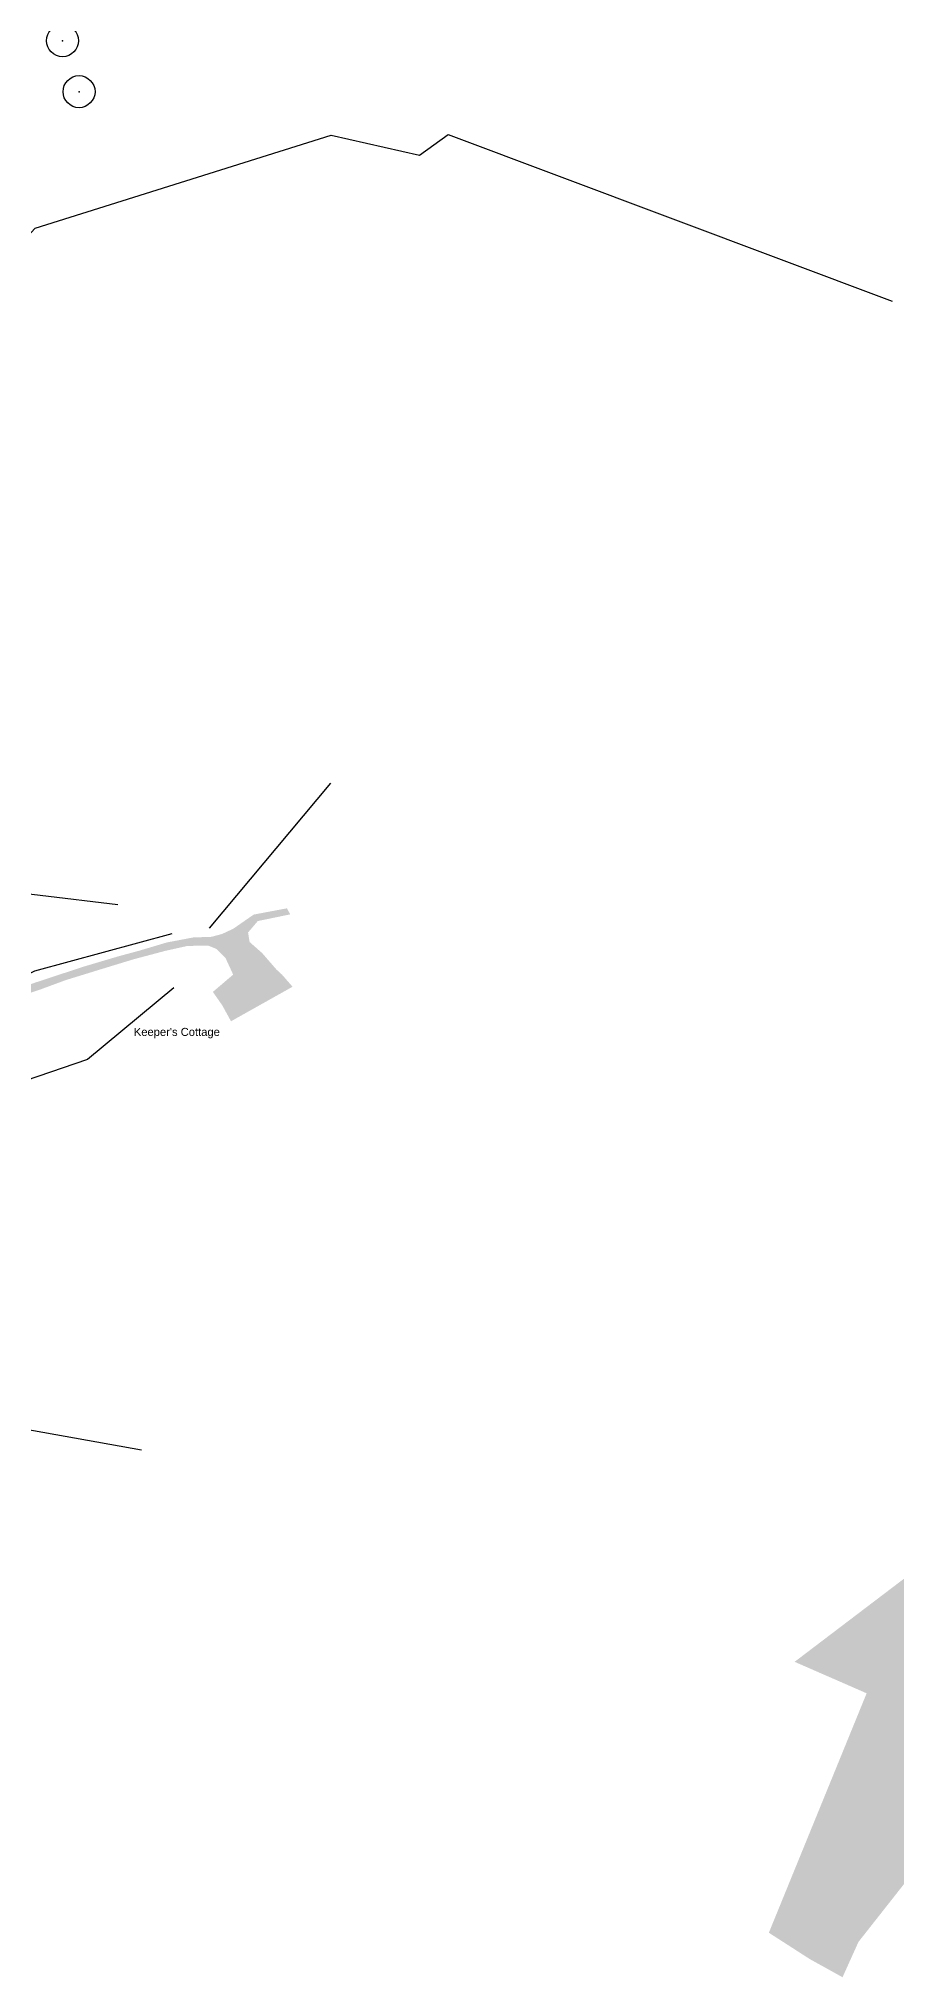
# Model space of a CAD drawing. Header units: metres. Extents: x 372109 to 376137, y 236217 to 239160.
# Drawn here: x 374258 to 374580, y 237096 to 237823 of the extents above; entities that cross this region are included whole.
import ezdxf

# ---------------------------------------------------------------- set-up
doc = ezdxf.new("R2010")
doc.units = ezdxf.units.M
doc.header["$MEASUREMENT"] = 0
doc.header["$PDMODE"] = 32
doc.header["$PDSIZE"] = 12
for name, color, linetype, lineweight, true_color in [('Labels', 178, 'Continuous', 25, 0x000000), ('Natural ... Trees', 96, 'Continuous', 25, 0x008000), ('Natural ... Water', 176, 'Continuous', 25, 0x000080), ('Natural ... Woodland', 96, 'Continuous', 25, 0x008000), ('Paths ... Roads', 56, 'Continuous', 25, 0x808000), ('Services ... Comms ... Ducts', 3, 'Continuous', 25, 0x00ff00)]:
    doc.layers.add(name, color=color, linetype=linetype, lineweight=lineweight, true_color=true_color)
doc.styles.add('textstyle134', font='')
doc.styles.get('textstyle134').set_extended_font_data('Arial')

msp = doc.modelspace()

# ---------------------------------------------------------------- hatches: boundary and pattern name
at = {"layer": 'Natural ... Woodland'}
msp.add_hatch(color=256, dxfattribs=at).paths.add_polyline_path([(374559.57, 237096.05), (374547.38, 237102.8), (374531.94, 237112.73), (374568.6, 237202.5), (374541.6, 237214.3), (374643.43, 237291.66), (374599.89, 237161.16), (374590.96, 237141.58), (374565.54, 237109.29)], flags=0)
at = {"layer": 'Paths ... Roads'}
msp.add_hatch(color=256, dxfattribs=at).paths.add_polyline_path([(374150.6, 237375.61), (374153.86, 237379.78), (374159.37, 237389.9), (374163.9, 237400.51), (374168.92, 237410.22), (374171.03, 237414.6), (374177.35, 237422.94), (374183.99, 237429.82), (374192.08, 237436.46), (374199.86, 237442.21), (374208.93, 237447.96), (374218.24, 237452.74), (374233.46, 237459.54), (374246.82, 237465.29), (374257.11, 237469.01), (374275.09, 237474.93), (374287.88, 237478.73), (374295.98, 237480.92), (374306.26, 237483.99), (374316.14, 237485.86), (374322.94, 237486.1), (374326.91, 237487.15), (374331.12, 237489.1), (374338.81, 237494.44), (374351.28, 237496.79), (374352.5, 237494.52), (374340.35, 237492.01), (374336.71, 237487.72), (374337.28, 237484.16), (374341.97, 237480.03), (374347.32, 237473.87), (374349.42, 237471.93), (374353.39, 237467.39), (374330.31, 237454.44), (374327.07, 237460.35), (374323.51, 237465.45), (374331.12, 237471.93), (374328.21, 237478.25), (374324.81, 237481.57), (374321.81, 237482.78), (374314.04, 237482.7), (374305.69, 237480.84), (374293.79, 237477.68), (374281.32, 237473.87), (374268.44, 237469.9), (374258.57, 237466.26), (374248.61, 237462.94), (374237.59, 237458.33), (374228.52, 237454.28), (374216.86, 237448.93), (374209.41, 237444.88), (374201.23, 237439.78), (374193.46, 237434.11), (374185.52, 237426.99), (374178.32, 237419.29), (374173.38, 237412.33), (374167.55, 237401.07), (374162.28, 237389.41), (374159.04, 237382.21), (374155.48, 237375.32), (374154.27, 237373.62), (374153.6, 237372.53)], flags=0)

# ---------------------------------------------------------------- linework, layer by layer
at = {"layer": 'Natural ... Trees'}
for p in [(374267.17, 237822.07), (374273.33, 237802.95)]:
    msp.add_point(p, dxfattribs=at)
at = {"layer": 'Natural ... Water'}
for points in [[(374218.8, 237710.53), (374256.9, 237751.8), (374367.9, 237786.6), (374401, 237779.1), (374411.7, 237786.9), (374578.21, 237724.47)], [(374367.66, 237543.76), (374322.16, 237489.36)], [(374229.47, 237505.2), (374287.94, 237498.27)], [(374308.86, 237466.96), (374276.46, 237440.16), (374216.1, 237419.5), (374190.7, 237402.1), (374176, 237372.6), (374150.85, 237343.43)], [(374181.12, 237336.69), (374219.1, 237307.7), (374296.8, 237293.8)]]:
    msp.add_lwpolyline(points, dxfattribs=at)
at = {"layer": 'Services ... Comms ... Ducts'}
msp.add_lwpolyline([(373976.44, 237257.7), (374016, 237287), (374126.9, 237360.73), (374137.97, 237366.11), (374150.2, 237374.71), (374161.44, 237402.52), (374175.75, 237424.45), (374195, 237440.9), (374226.16, 237457.75), (374256.78, 237473.39), (374308.26, 237487.3)], dxfattribs=at)

# ---------------------------------------------------------------- texts
at = {"layer": 'Labels', "insert": (374310, 237450), "char_height": 3, "attachment_point": 5, "style": 'textstyle134'}
msp.add_mtext("Keeper's Cottage", dxfattribs=at)

doc.saveas('drawing.dxf')
